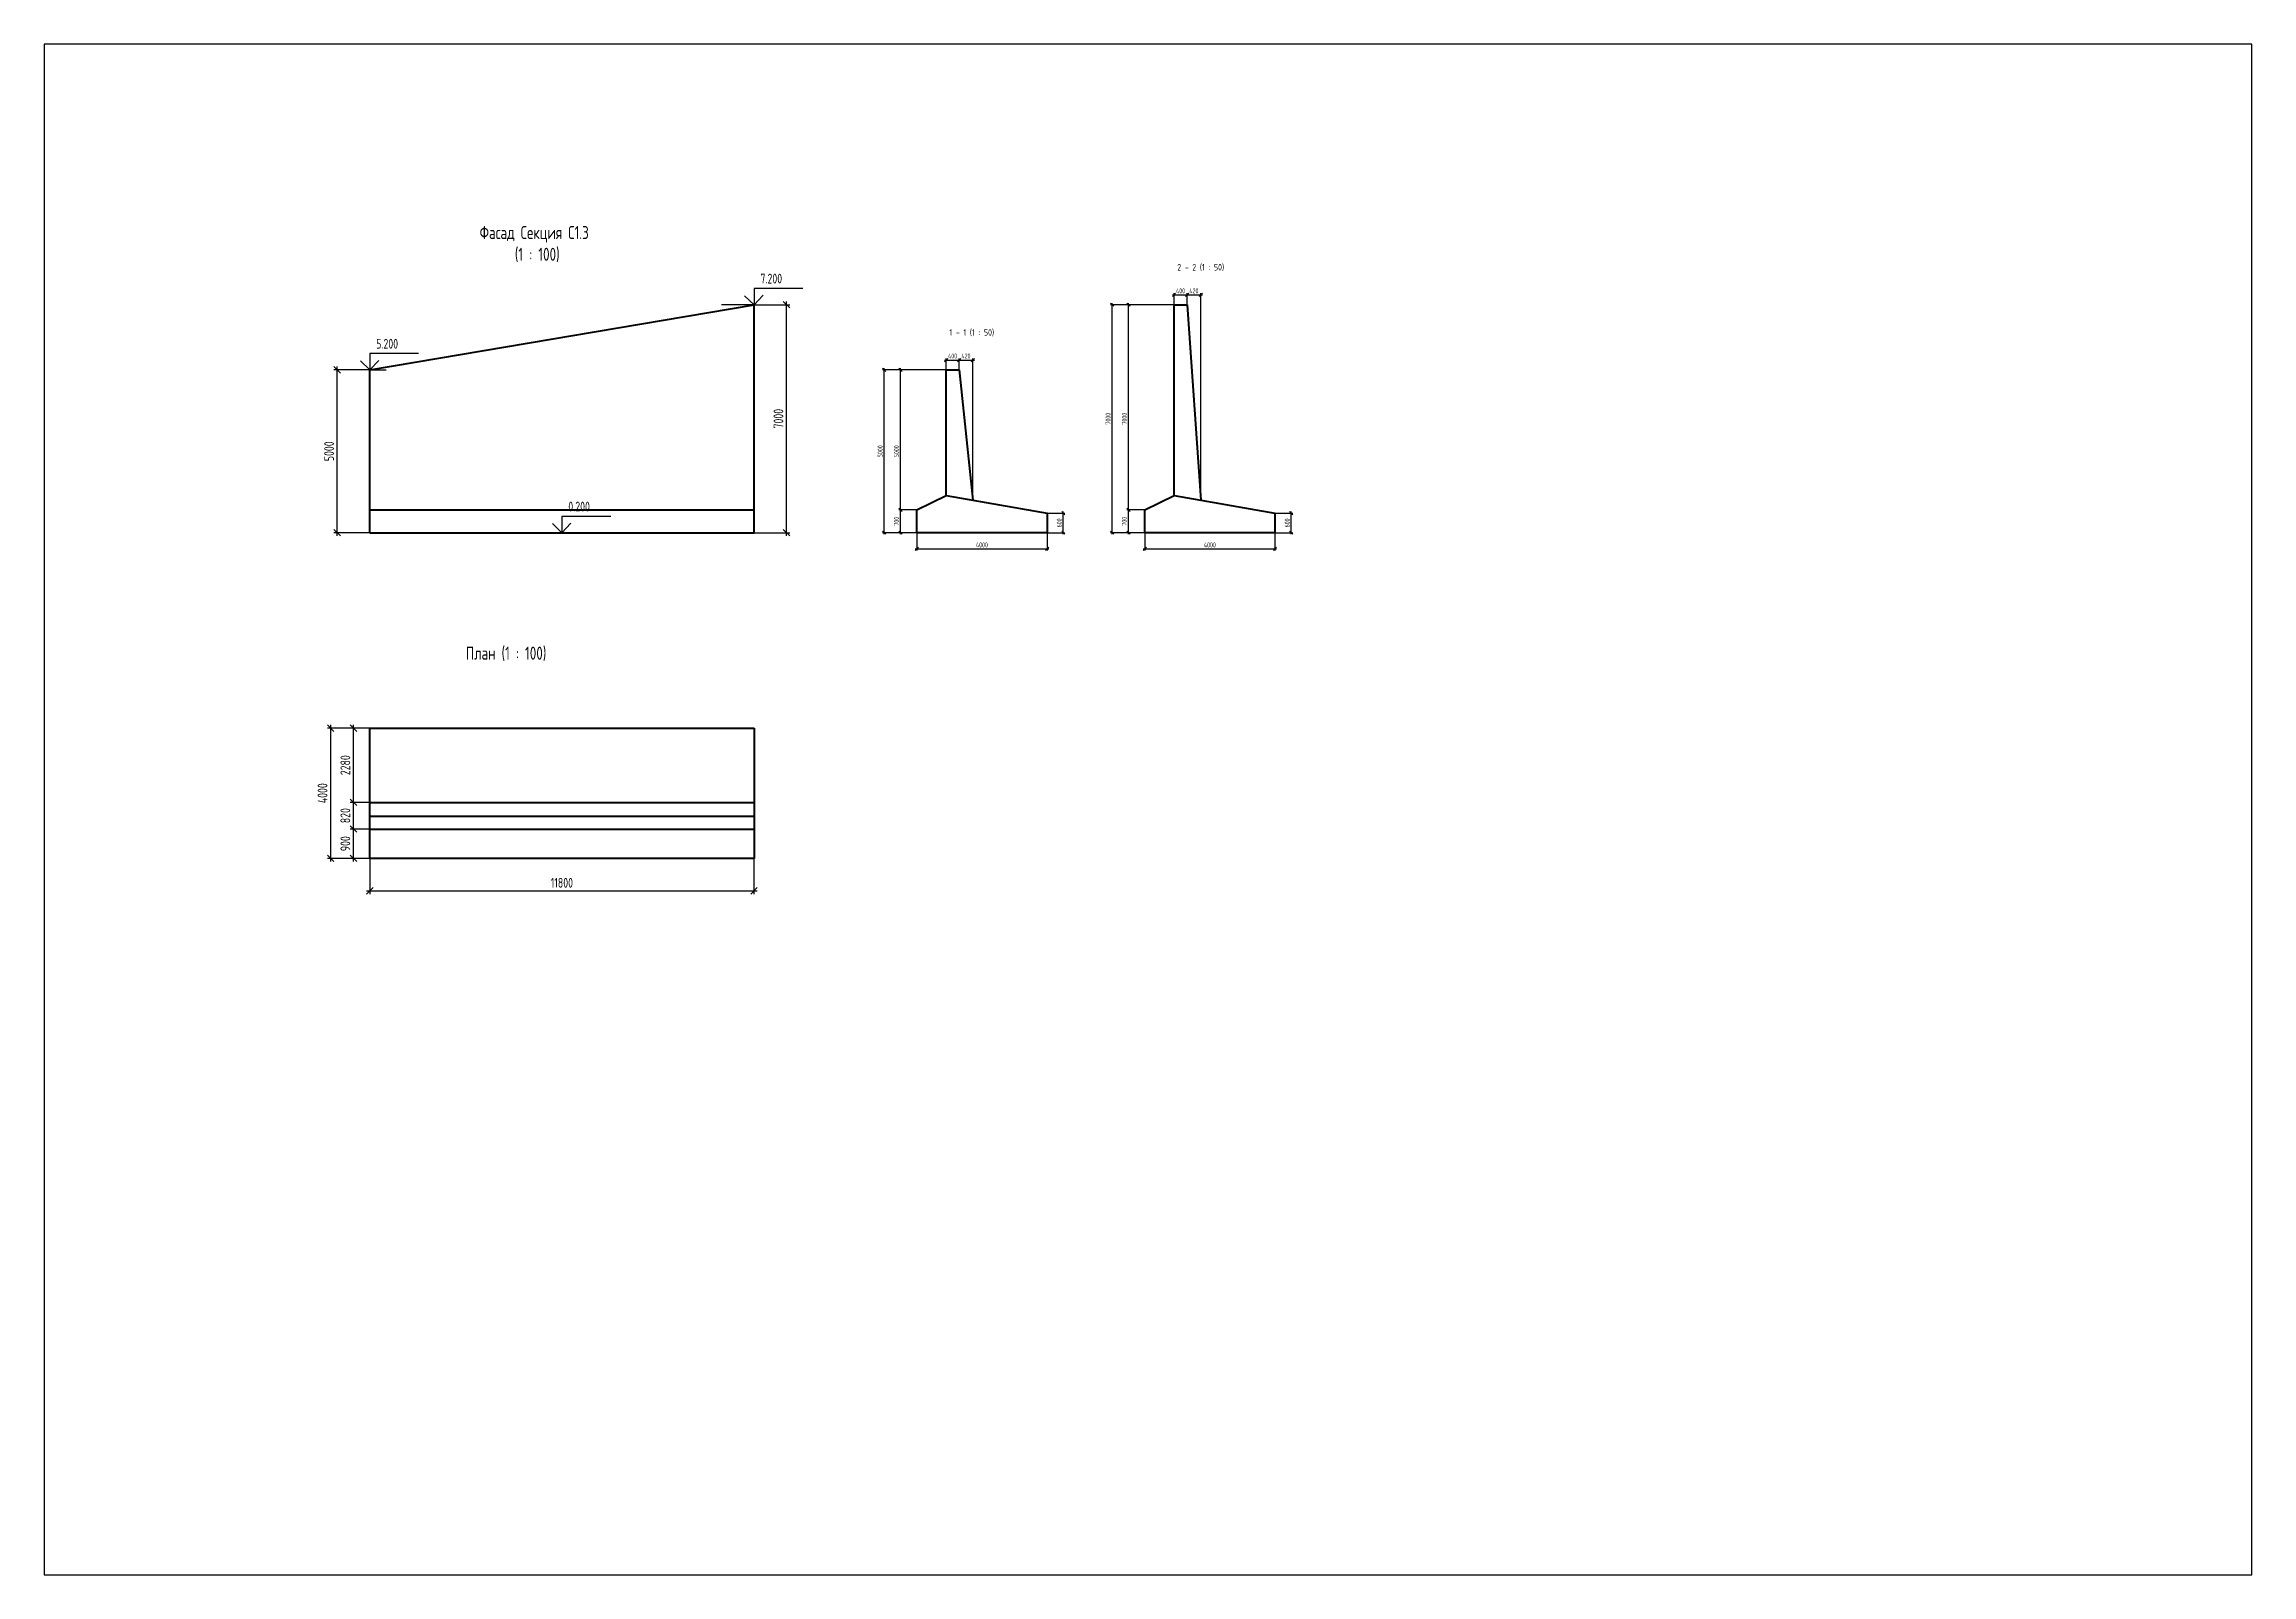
# Model space of a CAD drawing. Header units: millimetres. Extents: x -5073 to 1141180, y -2035460 to 62336.
# Drawn here: x 800395 to 868195, y -31800 to 15200 of the extents above; entities that cross this region are included whole.
import ezdxf
from ezdxf.enums import TextEntityAlignment as Align

# ---------------------------------------------------------------- set-up
doc = ezdxf.new("R2010")
doc.units = ezdxf.units.MM
doc.layers.add('Contur', color=40, linetype='Continuous', lineweight=40)
doc.layers.add('Notes', color=1, linetype='Continuous', plot=False)
doc.layers.add('Size', color=142, linetype='Continuous')
doc.layers.add('Text_B', color=11, linetype='Continuous')
doc.styles.add('RS 0.7', font='romans.shx', dxfattribs={"width": 0.7})
doc.styles.add('RS0.7', font='romans.shx', dxfattribs={"width": 0.7})
doc.dimstyles.new('LIN100', dxfattribs={"dimscale": 100, "dimtxt": 3, "dimasz": 2, "dimexe": 1, "dimexo": 0, "dimgap": 1, "dimtad": 1, "dimdec": 1, "dimrnd": 1, "dimzin": 9, "dimdsep": 46, "dimtxsty": 'RS0.7', "dimblk1": 'OBLIQUE', "dimblk2": 'OBLIQUE', "dimsah": 1, "dimcen": 2, "dimdle": 1, "dimclrd": 256, "dimclre": 256, "dimclrt": 7, "dimazin": 2, "dimtfac": 2.5, "dimtdec": 1, "dimtmove": 0, "dimatfit": 3, "dimfxl": 1, "dimtolj": 1, "dimtzin": 12, "dimlwd": -1, "dimlwe": -1, "dimarcsym": 0})
doc.dimstyles.new('LIN50', dxfattribs={"dimscale": 50, "dimtxt": 3, "dimasz": 2, "dimexe": 1, "dimexo": 0, "dimgap": 1, "dimtad": 1, "dimdec": 1, "dimrnd": 1, "dimzin": 9, "dimdsep": 46, "dimtxsty": 'RS0.7', "dimblk1": 'OBLIQUE', "dimblk2": 'OBLIQUE', "dimsah": 1, "dimcen": 2, "dimdle": 1, "dimclrd": 256, "dimclre": 256, "dimclrt": 7, "dimazin": 2, "dimtfac": 2.5, "dimtdec": 1, "dimtmove": 0, "dimatfit": 3, "dimfxl": 1, "dimtolj": 1, "dimtzin": 12, "dimlwd": -1, "dimlwe": -1, "dimarcsym": 0})

# ---------------------------------------------------------------- blocks, each defined once
blk = doc.blocks.new('_Oblique')
at = {"color": 0, "lineweight": -2}
blk.add_line((-0.5, -0.5), (0.5, 0.5), dxfattribs=at)
blk = doc.blocks.new('*D1399')
at = {"layer": 'Defpoints', "color": 0, "transparency": 16777216}
for p in [(809395, 5200), (810395, 5200), (810395, 200)]:
    blk.add_point(p, dxfattribs=at)
at = {"layer": 'Size', "transparency": 16777216}
for p, q in [((810395, 5200), (809295, 5200)), ((809395, 100), (809395, 5300)), ((810395, 200), (809295, 200))]:
    blk.add_line(p, q, dxfattribs=at)
at = {"layer": 'Size', "transparency": 16777216, "xscale": 200, "yscale": 200, "zscale": 200}
for p, rotation in [((809395, 5200), 90), ((809395, 200), 270)]:
    blk.add_blockref('_Oblique', p, dxfattribs=dict(at, rotation=rotation))
at = {"layer": 'Size', "color": 7, "transparency": 16777216, "insert": (809145, 2700), "char_height": 300, "attachment_point": 5, "rotation": 90, "style": 'RS0.7'}
blk.add_mtext('\\A1;5000', dxfattribs=at)
blk = doc.blocks.new('*D1400')
at = {"layer": 'Defpoints', "color": 0, "transparency": 16777216}
for p in [(822195, 7200), (823195, 7200), (822195, 200)]:
    blk.add_point(p, dxfattribs=at)
at = {"layer": 'Size', "transparency": 16777216}
for p, q in [((822195, 7200), (823295, 7200)), ((823195, 100), (823195, 7300)), ((822195, 200), (823295, 200))]:
    blk.add_line(p, q, dxfattribs=at)
at = {"layer": 'Size', "transparency": 16777216, "xscale": 200, "yscale": 200, "zscale": 200}
for p, rotation in [((823195, 7200), 90), ((823195, 200), 270)]:
    blk.add_blockref('_Oblique', p, dxfattribs=dict(at, rotation=rotation))
at = {"layer": 'Size', "color": 7, "transparency": 16777216, "insert": (822945, 3700), "char_height": 300, "attachment_point": 5, "rotation": 90, "style": 'RS0.7'}
blk.add_mtext('\\A1;7000', dxfattribs=at)
blk = doc.blocks.new('*D1401')
at = {"layer": 'Defpoints', "color": 0, "transparency": 16777216}
for p in [(810395, -9800), (822195, -9800), (822195, -10800)]:
    blk.add_point(p, dxfattribs=at)
at = {"layer": 'Size', "transparency": 16777216}
for p, q in [((810395, -9800), (810395, -10900)), ((822195, -9800), (822195, -10900)), ((810295, -10800), (822295, -10800))]:
    blk.add_line(p, q, dxfattribs=at)
at = {"layer": 'Size', "transparency": 16777216, "xscale": 200, "yscale": 200, "zscale": 200, "rotation": 180}
blk.add_blockref('_Oblique', (810395, -10800), dxfattribs=at)
at = {"layer": 'Size', "transparency": 16777216, "xscale": 200, "yscale": 200, "zscale": 200}
blk.add_blockref('_Oblique', (822195, -10800), dxfattribs=at)
at = {"layer": 'Size', "color": 7, "transparency": 16777216, "insert": (816295, -10550), "char_height": 300, "attachment_point": 5, "style": 'RS0.7'}
blk.add_mtext('\\A1;11800', dxfattribs=at)
blk = doc.blocks.new('*D1402')
at = {"layer": 'Defpoints', "color": 0, "transparency": 16777216}
for p in [(809195, -5800), (810395, -5800), (810395, -9800)]:
    blk.add_point(p, dxfattribs=at)
at = {"layer": 'Size', "transparency": 16777216}
for p, q in [((810395, -5800), (809095, -5800)), ((809195, -9900), (809195, -5700)), ((810395, -9800), (809095, -9800))]:
    blk.add_line(p, q, dxfattribs=at)
at = {"layer": 'Size', "transparency": 16777216, "xscale": 200, "yscale": 200, "zscale": 200}
for p, rotation in [((809195, -5800), 90), ((809195, -9800), 270)]:
    blk.add_blockref('_Oblique', p, dxfattribs=dict(at, rotation=rotation))
at = {"layer": 'Size', "color": 7, "transparency": 16777216, "insert": (808945, -7800), "char_height": 300, "attachment_point": 5, "rotation": 90, "style": 'RS0.7'}
blk.add_mtext('\\A1;4000', dxfattribs=at)
blk = doc.blocks.new('*D1403')
at = {"layer": 'Defpoints', "color": 0, "transparency": 16777216}
for p in [(809895, -8900), (810395, -8900), (810395, -9800)]:
    blk.add_point(p, dxfattribs=at)
at = {"layer": 'Size', "transparency": 16777216}
for p, q in [((809895, -9900), (809895, -8800)), ((810395, -8900), (809795, -8900)), ((810395, -9800), (809795, -9800))]:
    blk.add_line(p, q, dxfattribs=at)
at = {"layer": 'Size', "transparency": 16777216, "xscale": 200, "yscale": 200, "zscale": 200}
for p, rotation in [((809895, -8900), 90), ((809895, -9800), 270)]:
    blk.add_blockref('_Oblique', p, dxfattribs=dict(at, rotation=rotation))
at = {"layer": 'Size', "color": 7, "transparency": 16777216, "insert": (809645, -9350), "char_height": 300, "attachment_point": 5, "rotation": 90, "style": 'RS0.7'}
blk.add_mtext('\\A1;900', dxfattribs=at)
blk = doc.blocks.new('*D1404')
at = {"layer": 'Defpoints', "color": 0, "transparency": 16777216}
for p in [(809895, -8080), (810395, -8080), (810395, -8900)]:
    blk.add_point(p, dxfattribs=at)
at = {"layer": 'Size', "transparency": 16777216}
for p, q in [((810395, -8080), (809795, -8080)), ((809895, -9000), (809895, -7980)), ((810395, -8900), (809795, -8900))]:
    blk.add_line(p, q, dxfattribs=at)
at = {"layer": 'Size', "transparency": 16777216, "xscale": 200, "yscale": 200, "zscale": 200}
for p, rotation in [((809895, -8080), 90), ((809895, -8900), 270)]:
    blk.add_blockref('_Oblique', p, dxfattribs=dict(at, rotation=rotation))
at = {"layer": 'Size', "color": 7, "transparency": 16777216, "insert": (809645, -8490), "char_height": 300, "attachment_point": 5, "rotation": 90, "style": 'RS0.7'}
blk.add_mtext('\\A1;820', dxfattribs=at)
blk = doc.blocks.new('*D1405')
at = {"layer": 'Defpoints', "color": 0, "transparency": 16777216}
for p in [(809895, -5800), (810395, -5800), (810395, -8080)]:
    blk.add_point(p, dxfattribs=at)
at = {"layer": 'Size', "transparency": 16777216}
for p, q in [((810395, -5800), (809795, -5800)), ((809895, -8180), (809895, -5700)), ((810395, -8080), (809795, -8080))]:
    blk.add_line(p, q, dxfattribs=at)
at = {"layer": 'Size', "transparency": 16777216, "xscale": 200, "yscale": 200, "zscale": 200}
for p, rotation in [((809895, -5800), 90), ((809895, -8080), 270)]:
    blk.add_blockref('_Oblique', p, dxfattribs=dict(at, rotation=rotation))
at = {"layer": 'Size', "color": 7, "transparency": 16777216, "insert": (809645, -6940), "char_height": 300, "attachment_point": 5, "rotation": 90, "style": 'RS0.7'}
blk.add_mtext('\\A1;2280', dxfattribs=at)
blk = doc.blocks.new('*D1406')
at = {"layer": 'Defpoints', "color": 0, "transparency": 16777216}
for p in [(826695, 5200), (828095, 5200), (827195, 200)]:
    blk.add_point(p, dxfattribs=at)
at = {"layer": 'Size', "transparency": 16777216}
for p, q in [((828095, 5200), (826645, 5200)), ((826695, 150), (826695, 5250)), ((827195, 200), (826645, 200))]:
    blk.add_line(p, q, dxfattribs=at)
at = {"layer": 'Size', "transparency": 16777216, "xscale": 100, "yscale": 100, "zscale": 100}
for p, rotation in [((826695, 5200), 90), ((826695, 200), 270)]:
    blk.add_blockref('_Oblique', p, dxfattribs=dict(at, rotation=rotation))
at = {"layer": 'Size', "color": 7, "transparency": 16777216, "insert": (826570, 2700), "char_height": 150, "attachment_point": 5, "rotation": 90, "style": 'RS0.7'}
blk.add_mtext('\\A1;5000', dxfattribs=at)
blk = doc.blocks.new('*D1407')
at = {"layer": 'Defpoints', "color": 0, "transparency": 16777216}
for p in [(827195, 200), (831195, 200), (831195, -300)]:
    blk.add_point(p, dxfattribs=at)
at = {"layer": 'Size', "transparency": 16777216}
for p, q in [((827195, 200), (827195, -350)), ((831195, 200), (831195, -350)), ((827145, -300), (831245, -300))]:
    blk.add_line(p, q, dxfattribs=at)
at = {"layer": 'Size', "transparency": 16777216, "xscale": 100, "yscale": 100, "zscale": 100, "rotation": 180}
blk.add_blockref('_Oblique', (827195, -300), dxfattribs=at)
at = {"layer": 'Size', "transparency": 16777216, "xscale": 100, "yscale": 100, "zscale": 100}
blk.add_blockref('_Oblique', (831195, -300), dxfattribs=at)
at = {"layer": 'Size', "color": 7, "transparency": 16777216, "insert": (829195, -175), "char_height": 150, "attachment_point": 5, "style": 'RS0.7'}
blk.add_mtext('\\A1;4000', dxfattribs=at)
blk = doc.blocks.new('*D1408')
at = {"layer": 'Defpoints', "color": 0, "transparency": 16777216}
for p in [(826195, 5200), (828095, 5200), (827195, 200)]:
    blk.add_point(p, dxfattribs=at)
at = {"layer": 'Size', "transparency": 16777216}
for p, q in [((828095, 5200), (826145, 5200)), ((826195, 150), (826195, 5250)), ((827195, 200), (826145, 200))]:
    blk.add_line(p, q, dxfattribs=at)
at = {"layer": 'Size', "transparency": 16777216, "xscale": 100, "yscale": 100, "zscale": 100}
for p, rotation in [((826195, 5200), 90), ((826195, 200), 270)]:
    blk.add_blockref('_Oblique', p, dxfattribs=dict(at, rotation=rotation))
at = {"layer": 'Size', "color": 7, "transparency": 16777216, "insert": (826070, 2700), "char_height": 150, "attachment_point": 5, "rotation": 90, "style": 'RS0.7'}
blk.add_mtext('\\A1;5000', dxfattribs=at)
blk = doc.blocks.new('*D1409')
at = {"layer": 'Defpoints', "color": 0, "transparency": 16777216}
for p in [(826695, 900), (827195, 900), (827195, 200)]:
    blk.add_point(p, dxfattribs=at)
at = {"layer": 'Size', "transparency": 16777216}
for p, q in [((827195, 900), (826645, 900)), ((826695, 150), (826695, 950)), ((827195, 200), (826645, 200))]:
    blk.add_line(p, q, dxfattribs=at)
at = {"layer": 'Size', "transparency": 16777216, "xscale": 100, "yscale": 100, "zscale": 100}
for p, rotation in [((826695, 900), 90), ((826695, 200), 270)]:
    blk.add_blockref('_Oblique', p, dxfattribs=dict(at, rotation=rotation))
at = {"layer": 'Size', "color": 7, "transparency": 16777216, "insert": (826570, 550), "char_height": 150, "attachment_point": 5, "rotation": 90, "style": 'RS0.7'}
blk.add_mtext('\\A1;700', dxfattribs=at)
blk = doc.blocks.new('*D1410')
at = {"layer": 'Defpoints', "color": 0, "transparency": 16777216}
for p in [(828495, 5500), (828095, 5200), (828495, 5200)]:
    blk.add_point(p, dxfattribs=at)
at = {"layer": 'Size', "transparency": 16777216}
for p, q in [((828045, 5500), (828545, 5500)), ((828095, 5200), (828095, 5550)), ((828495, 5200), (828495, 5550))]:
    blk.add_line(p, q, dxfattribs=at)
at = {"layer": 'Size', "transparency": 16777216, "xscale": 100, "yscale": 100, "zscale": 100, "rotation": 180}
blk.add_blockref('_Oblique', (828095, 5500), dxfattribs=at)
at = {"layer": 'Size', "transparency": 16777216, "xscale": 100, "yscale": 100, "zscale": 100}
blk.add_blockref('_Oblique', (828495, 5500), dxfattribs=at)
at = {"layer": 'Size', "color": 7, "transparency": 16777216, "insert": (828295, 5625), "char_height": 150, "attachment_point": 5, "style": 'RS0.7'}
blk.add_mtext('\\A1;400', dxfattribs=at)
blk = doc.blocks.new('*D1411')
at = {"layer": 'Defpoints', "color": 0, "transparency": 16777216}
for p in [(828915, 5500), (828495, 5200), (828915, 1200)]:
    blk.add_point(p, dxfattribs=at)
at = {"layer": 'Size', "transparency": 16777216}
for p, q in [((828445, 5500), (828965, 5500)), ((828495, 5200), (828495, 5550)), ((828915, 1200), (828915, 5550))]:
    blk.add_line(p, q, dxfattribs=at)
at = {"layer": 'Size', "transparency": 16777216, "xscale": 100, "yscale": 100, "zscale": 100, "rotation": 180}
blk.add_blockref('_Oblique', (828495, 5500), dxfattribs=at)
at = {"layer": 'Size', "transparency": 16777216, "xscale": 100, "yscale": 100, "zscale": 100}
blk.add_blockref('_Oblique', (828915, 5500), dxfattribs=at)
at = {"layer": 'Size', "color": 7, "transparency": 16777216, "insert": (828705, 5625), "char_height": 150, "attachment_point": 5, "style": 'RS0.7'}
blk.add_mtext('\\A1;420', dxfattribs=at)
blk = doc.blocks.new('*D1412')
at = {"layer": 'Defpoints', "color": 0, "transparency": 16777216}
for p in [(831195, 800), (831695, 800), (831195, 200)]:
    blk.add_point(p, dxfattribs=at)
at = {"layer": 'Size', "transparency": 16777216}
for p, q in [((831195, 800), (831745, 800)), ((831695, 150), (831695, 850)), ((831195, 200), (831745, 200))]:
    blk.add_line(p, q, dxfattribs=at)
at = {"layer": 'Size', "transparency": 16777216, "xscale": 100, "yscale": 100, "zscale": 100}
for p, rotation in [((831695, 800), 90), ((831695, 200), 270)]:
    blk.add_blockref('_Oblique', p, dxfattribs=dict(at, rotation=rotation))
at = {"layer": 'Size', "color": 7, "transparency": 16777216, "insert": (831570, 500), "char_height": 150, "attachment_point": 5, "rotation": 90, "style": 'RS0.7'}
blk.add_mtext('\\A1;600', dxfattribs=at)
blk = doc.blocks.new('*D1413')
at = {"layer": 'Defpoints', "color": 0, "transparency": 16777216}
for p in [(833695, 7200), (835095, 7200), (834195, 200)]:
    blk.add_point(p, dxfattribs=at)
at = {"layer": 'Size', "transparency": 16777216}
for p, q in [((835095, 7200), (833645, 7200)), ((833695, 150), (833695, 7250)), ((834195, 200), (833645, 200))]:
    blk.add_line(p, q, dxfattribs=at)
at = {"layer": 'Size', "transparency": 16777216, "xscale": 100, "yscale": 100, "zscale": 100}
for p, rotation in [((833695, 7200), 90), ((833695, 200), 270)]:
    blk.add_blockref('_Oblique', p, dxfattribs=dict(at, rotation=rotation))
at = {"layer": 'Size', "color": 7, "transparency": 16777216, "insert": (833570, 3700), "char_height": 150, "attachment_point": 5, "rotation": 90, "style": 'RS0.7'}
blk.add_mtext('\\A1;7000', dxfattribs=at)
blk = doc.blocks.new('*D1414')
at = {"layer": 'Defpoints', "color": 0, "transparency": 16777216}
for p in [(833195, 7200), (835095, 7200), (834195, 200)]:
    blk.add_point(p, dxfattribs=at)
at = {"layer": 'Size', "transparency": 16777216}
for p, q in [((835095, 7200), (833145, 7200)), ((833195, 150), (833195, 7250)), ((834195, 200), (833145, 200))]:
    blk.add_line(p, q, dxfattribs=at)
at = {"layer": 'Size', "transparency": 16777216, "xscale": 100, "yscale": 100, "zscale": 100}
for p, rotation in [((833195, 7200), 90), ((833195, 200), 270)]:
    blk.add_blockref('_Oblique', p, dxfattribs=dict(at, rotation=rotation))
at = {"layer": 'Size', "color": 7, "transparency": 16777216, "insert": (833070, 3700), "char_height": 150, "attachment_point": 5, "rotation": 90, "style": 'RS0.7'}
blk.add_mtext('\\A1;7000', dxfattribs=at)
blk = doc.blocks.new('*D1415')
at = {"layer": 'Defpoints', "color": 0, "transparency": 16777216}
for p in [(833695, 900), (834195, 900), (834195, 200)]:
    blk.add_point(p, dxfattribs=at)
at = {"layer": 'Size', "transparency": 16777216}
for p, q in [((834195, 900), (833645, 900)), ((833695, 150), (833695, 950)), ((834195, 200), (833645, 200))]:
    blk.add_line(p, q, dxfattribs=at)
at = {"layer": 'Size', "transparency": 16777216, "xscale": 100, "yscale": 100, "zscale": 100}
for p, rotation in [((833695, 900), 90), ((833695, 200), 270)]:
    blk.add_blockref('_Oblique', p, dxfattribs=dict(at, rotation=rotation))
at = {"layer": 'Size', "color": 7, "transparency": 16777216, "insert": (833570, 550), "char_height": 150, "attachment_point": 5, "rotation": 90, "style": 'RS0.7'}
blk.add_mtext('\\A1;700', dxfattribs=at)
blk = doc.blocks.new('*D1416')
at = {"layer": 'Defpoints', "color": 0, "transparency": 16777216}
for p in [(834195, 200), (838195, 200), (838195, -300)]:
    blk.add_point(p, dxfattribs=at)
at = {"layer": 'Size', "transparency": 16777216}
for p, q in [((834195, 200), (834195, -350)), ((838195, 200), (838195, -350)), ((834145, -300), (838245, -300))]:
    blk.add_line(p, q, dxfattribs=at)
at = {"layer": 'Size', "transparency": 16777216, "xscale": 100, "yscale": 100, "zscale": 100, "rotation": 180}
blk.add_blockref('_Oblique', (834195, -300), dxfattribs=at)
at = {"layer": 'Size', "transparency": 16777216, "xscale": 100, "yscale": 100, "zscale": 100}
blk.add_blockref('_Oblique', (838195, -300), dxfattribs=at)
at = {"layer": 'Size', "color": 7, "transparency": 16777216, "insert": (836195, -175), "char_height": 150, "attachment_point": 5, "style": 'RS0.7'}
blk.add_mtext('\\A1;4000', dxfattribs=at)
blk = doc.blocks.new('*D1417')
at = {"layer": 'Defpoints', "color": 0, "transparency": 16777216}
for p in [(835495, 7500), (835095, 7200), (835495, 7200)]:
    blk.add_point(p, dxfattribs=at)
at = {"layer": 'Size', "transparency": 16777216}
for p, q in [((835045, 7500), (835545, 7500)), ((835095, 7200), (835095, 7550)), ((835495, 7200), (835495, 7550))]:
    blk.add_line(p, q, dxfattribs=at)
at = {"layer": 'Size', "transparency": 16777216, "xscale": 100, "yscale": 100, "zscale": 100, "rotation": 180}
blk.add_blockref('_Oblique', (835095, 7500), dxfattribs=at)
at = {"layer": 'Size', "transparency": 16777216, "xscale": 100, "yscale": 100, "zscale": 100}
blk.add_blockref('_Oblique', (835495, 7500), dxfattribs=at)
at = {"layer": 'Size', "color": 7, "transparency": 16777216, "insert": (835295, 7625), "char_height": 150, "attachment_point": 5, "style": 'RS0.7'}
blk.add_mtext('\\A1;400', dxfattribs=at)
blk = doc.blocks.new('*D1418')
at = {"layer": 'Defpoints', "color": 0, "transparency": 16777216}
for p in [(835915, 7500), (835495, 7200), (835915, 1200)]:
    blk.add_point(p, dxfattribs=at)
at = {"layer": 'Size', "transparency": 16777216}
for p, q in [((835445, 7500), (835965, 7500)), ((835495, 7200), (835495, 7550)), ((835915, 1200), (835915, 7550))]:
    blk.add_line(p, q, dxfattribs=at)
at = {"layer": 'Size', "transparency": 16777216, "xscale": 100, "yscale": 100, "zscale": 100, "rotation": 180}
blk.add_blockref('_Oblique', (835495, 7500), dxfattribs=at)
at = {"layer": 'Size', "transparency": 16777216, "xscale": 100, "yscale": 100, "zscale": 100}
blk.add_blockref('_Oblique', (835915, 7500), dxfattribs=at)
at = {"layer": 'Size', "color": 7, "transparency": 16777216, "insert": (835705, 7625), "char_height": 150, "attachment_point": 5, "style": 'RS0.7'}
blk.add_mtext('\\A1;420', dxfattribs=at)
blk = doc.blocks.new('*D1419')
at = {"layer": 'Defpoints', "color": 0, "transparency": 16777216}
for p in [(838195, 800), (838695, 800), (838195, 200)]:
    blk.add_point(p, dxfattribs=at)
at = {"layer": 'Size', "transparency": 16777216}
for p, q in [((838195, 800), (838745, 800)), ((838695, 150), (838695, 850)), ((838195, 200), (838745, 200))]:
    blk.add_line(p, q, dxfattribs=at)
at = {"layer": 'Size', "transparency": 16777216, "xscale": 100, "yscale": 100, "zscale": 100}
for p, rotation in [((838695, 800), 90), ((838695, 200), 270)]:
    blk.add_blockref('_Oblique', p, dxfattribs=dict(at, rotation=rotation))
at = {"layer": 'Size', "color": 7, "transparency": 16777216, "insert": (838570, 500), "char_height": 150, "attachment_point": 5, "rotation": 90, "style": 'RS0.7'}
blk.add_mtext('\\A1;600', dxfattribs=at)
blk = doc.blocks.new('Otmetka')
at = {"lineweight": 25}
for p, q in [((0, 0), (-10, 0)), ((0, 5), (0, 0)), ((15, 5), (0, 5)), ((0, 0), (5, 0))]:
    blk.add_line(p, q, dxfattribs=at)
blk.add_lwpolyline([(-2.89, 2.77), (0, 0), (2.77, 2.89)], dxfattribs=at)
at = {"color": 7, "style": 'RS 0.7', "width": 0.7}
blk.add_attdef('+ОТМЕТКА', (1.97, 6.51), '', height=3, dxfattribs=at)
at = {"color": 7, "style": 'RS 0.7', "width": 0.7, "flags": 8}
blk.add_attdef('ПРИМЕЧАНИЕ', text='', height=3, dxfattribs=at).set_placement((1.97, 4.33), align=Align.TOP_LEFT)

msp = doc.modelspace()

# ---------------------------------------------------------------- linework, layer by layer
at = {"layer": 'Contur'}
for p, q in [((810395.41, 5200), (822195.41, 7200)), ((822195.41, 200), (822195.41, 7200)), ((835095.41, 1345), (835095.41, 7200)), ((835095.41, 7200), (835495.41, 7200)), ((835495.41, 7200), (835915.41, 1200)), ((810395.41, 200), (810395.41, 5200)), ((828095.41, 1345), (828095.41, 5200)), ((828095.41, 5200), (828495.41, 5200)), ((828495.41, 5200), (828915.41, 1200)), ((810395.41, 900), (822195.41, 900)), ((827195.41, 900), (828095.41, 1345)), ((827195.41, 200), (827195.41, 900)), ((828095.41, 1345), (828915.41, 1200)), ((828915.41, 1200), (831195.41, 800)), ((831195.41, 800), (831195.41, 200)), ((834195.41, 900), (835095.41, 1345)), ((834195.41, 200), (834195.41, 900)), ((835095.41, 1345), (835915.41, 1200)), ((835915.41, 1200), (838195.41, 800)), ((838195.41, 800), (838195.41, 200)), ((810395.41, 200), (822195.41, 200)), ((831195.41, 200), (827195.41, 200)), ((838195.41, 200), (834195.41, 200)), ((810395.41, -9800), (810395.41, -5800)), ((810395.41, -5800), (822195.41, -5800)), ((822195.41, -5800), (822195.41, -9800)), ((810395.41, -8080), (822195.41, -8080)), ((810395.41, -8500), (822195.41, -8500)), ((810395.41, -8900), (822195.41, -8900)), ((822195.41, -9800), (810395.41, -9800))]:
    msp.add_line(p, q, dxfattribs=at)
at = {"layer": 'Notes'}
for p, q in [((868195.41, 15200), (800395.41, 15200)), ((800395.41, 15200), (800395.41, -31800)), ((868195.41, -31800), (868195.41, 15200)), ((800395.41, -31800), (868195.41, -31800))]:
    msp.add_line(p, q, dxfattribs=at)

# ---------------------------------------------------------------- block references
at = {"layer": 'Size', "xscale": 100, "yscale": 100, "zscale": 100}
for p, values in [((822195.41, 7200), {'+ОТМЕТКА': '7.200'}), ((810395.41, 5200), {'+ОТМЕТКА': '5.200'}), ((816295.41, 200), {'+ОТМЕТКА': '0.200'})]:
    msp.add_blockref('Otmetka', p, dxfattribs=at).add_auto_attribs(values)

# ---------------------------------------------------------------- texts
at = {"layer": 'Text_B', "style": 'RS0.7'}
for s, insert, char_height, attachment_point in [('Фасад Секция С1.3^J (1 : 100)', (815445.41, 9061.9), 400, 5), ('2 - 2 (1 : 50)', (835195.41, 8450), 200, 1), ('1 - 1 (1 : 50)', (828195.41, 6450), 200, 1), ('План (1 : 100)', (813345.41, -3300), 400, 1)]:
    msp.add_mtext(s, dxfattribs=dict(at, insert=insert, char_height=char_height, attachment_point=attachment_point))

# ---------------------------------------------------------------- dimensions: what is measured, and where the dimension line sits
at = {"layer": 'Size'}
for base, p1, p2, angle, dimstyle, picture, middle in [((835495.41, 7500), (835095.41, 7200), (835495.41, 7200), 180, 'LIN50', '*D1417', (835295.41, 7625)), ((835915.41, 7500), (835495.41, 7200), (835915.41, 1200), 180, 'LIN50', '*D1418', (835705.41, 7625)), ((823195.41, 7200), (822195.41, 200), (822195.41, 7200), 270, 'LIN100', '*D1400', (822945.41, 3700)), ((833195.41, 7200), (834195.41, 200), (835095.41, 7200), 90, 'LIN50', '*D1414', (833070.41, 3700)), ((833695.41, 7200), (834195.41, 200), (835095.41, 7200), 90, 'LIN50', '*D1413', (833570.41, 3700)), ((828495.41, 5500), (828095.41, 5200), (828495.41, 5200), 180, 'LIN50', '*D1410', (828295.41, 5625)), ((828915.41, 5500), (828495.41, 5200), (828915.41, 1200), 180, 'LIN50', '*D1411', (828705.41, 5625)), ((809395.41, 5200), (810395.41, 200), (810395.41, 5200), 90, 'LIN100', '*D1399', (809145.41, 2700)), ((826195.41, 5200), (827195.41, 200), (828095.41, 5200), 90, 'LIN50', '*D1408', (826070.41, 2700)), ((826695.41, 5200), (827195.41, 200), (828095.41, 5200), 90, 'LIN50', '*D1406', (826570.41, 2700)), ((826695.41, 900), (827195.41, 200), (827195.41, 900), 90, 'LIN50', '*D1409', (826570.41, 550)), ((831695.41, 800), (831195.41, 200), (831195.41, 800), 270, 'LIN50', '*D1412', (831570.41, 500)), ((833695.41, 900), (834195.41, 200), (834195.41, 900), 90, 'LIN50', '*D1415', (833570.41, 550)), ((838695.41, 800), (838195.41, 200), (838195.41, 800), 270, 'LIN50', '*D1419', (838570.41, 500)), ((809195.41, -5800), (810395.41, -9800), (810395.41, -5800), 90, 'LIN100', '*D1402', (808945.41, -7800)), ((809895.41, -5800), (810395.41, -8080), (810395.41, -5800), 90, 'LIN100', '*D1405', (809645.41, -6940)), ((809895.41, -8080), (810395.41, -8900), (810395.41, -8080), 90, 'LIN100', '*D1404', (809645.41, -8490)), ((809895.41, -8900), (810395.41, -9800), (810395.41, -8900), 90, 'LIN100', '*D1403', (809645.41, -9350))]:
    dim = msp.add_linear_dim(base=base, p1=p1, p2=p2, angle=angle, dimstyle=dimstyle, dxfattribs=at)
    dim.commit()
    dim.dimension.update_dxf_attribs({"geometry": picture, "text_midpoint": middle})
for base, p1, p2, dimstyle, picture, middle in [((831195.41, -300), (827195.41, 200), (831195.41, 200), 'LIN50', '*D1407', (829195.41, -175)), ((838195.41, -300), (834195.41, 200), (838195.41, 200), 'LIN50', '*D1416', (836195.41, -175)), ((822195.41, -10800), (810395.41, -9800), (822195.41, -9800), 'LIN100', '*D1401', (816295.41, -10550))]:
    dim = msp.add_linear_dim(base=base, p1=p1, p2=p2, dimstyle=dimstyle, dxfattribs=at)
    dim.commit()
    dim.dimension.update_dxf_attribs({"geometry": picture, "text_midpoint": middle})

doc.saveas('drawing.dxf')
